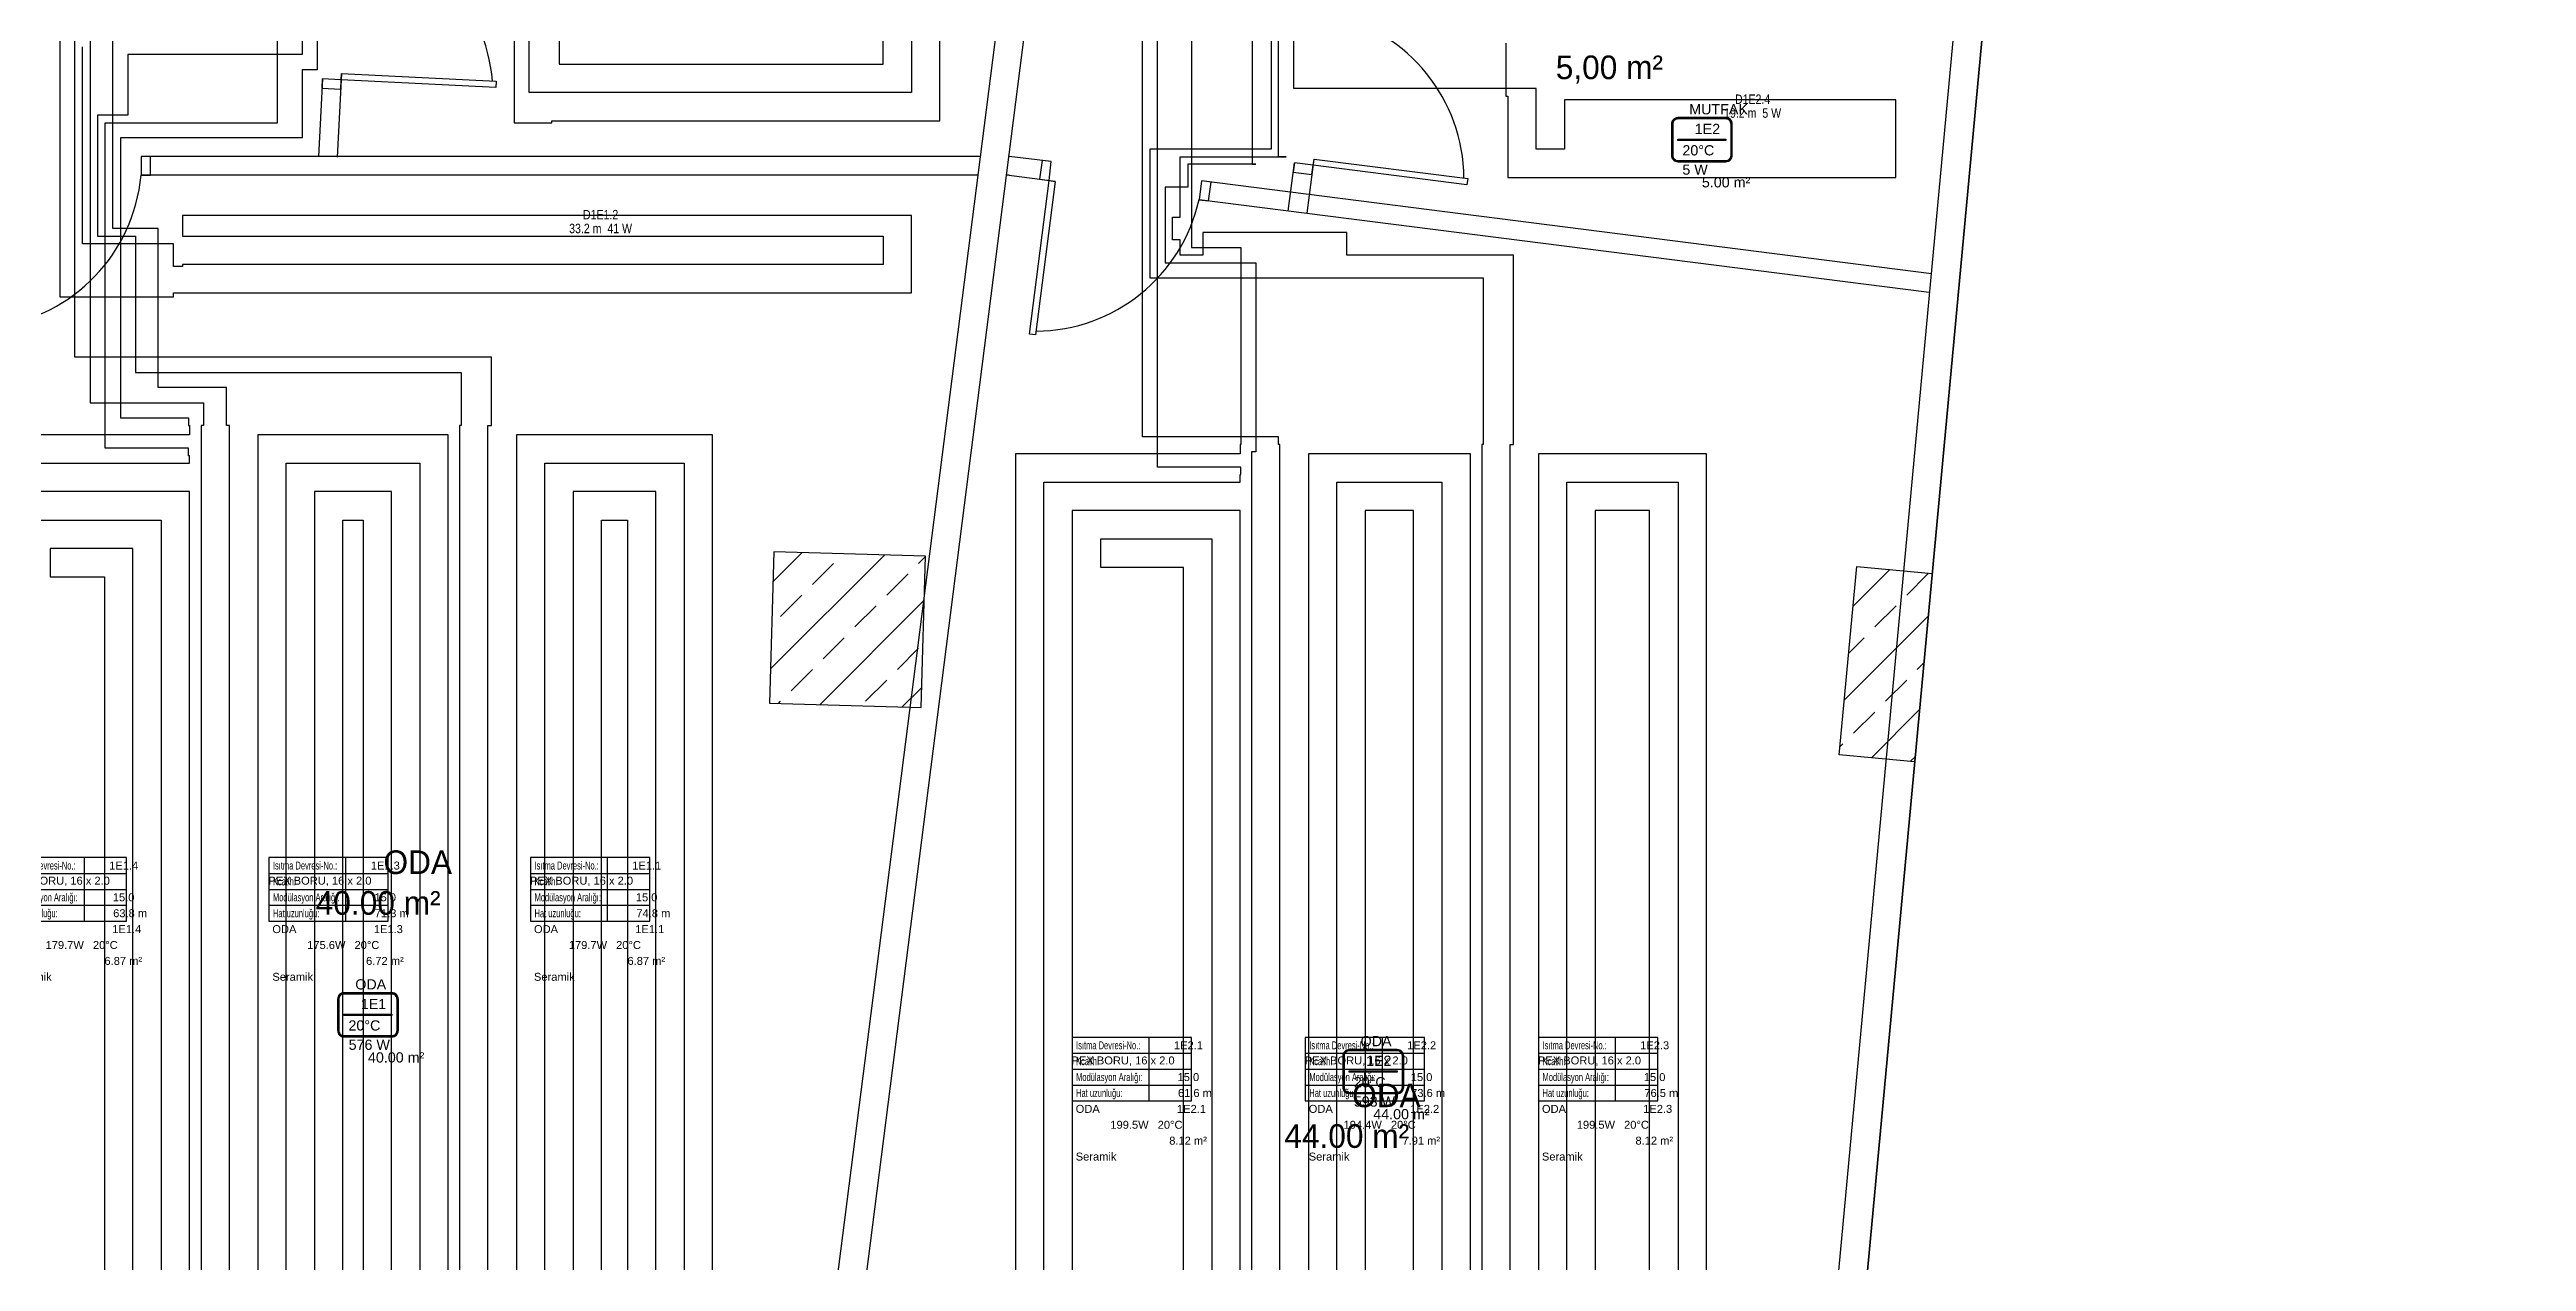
# Model space of a CAD drawing. Header units: centimetres. Extents: x 247996 to 315152, y -468471 to -440326.
# Drawn here: x 285535 to 286843, y -446903 to -446262 of the extents above; entities that cross this region are included whole.
import ezdxf
from ezdxf.enums import TextEntityAlignment as Align

# ---------------------------------------------------------------- set-up
doc = ezdxf.new("R2010")
doc.units = ezdxf.units.CM
for name, color, linetype in [('SCOTT-MKDU0', 50, 'Continuous'), ('SCOTT-MTY-ISIKAYBIMAHAL', 2, 'Continuous'), ('SCOTT-MTY-PEX-BORU', 1, 'Continuous'), ('SCOTT-MTY-RADYATÖR', 2, 'Continuous')]:
    doc.layers.add(name, color=color, linetype=linetype)
doc.styles.add('MtXpl_Comic_Sans_MS', font='comic.ttf')
doc.styles.add('MTYCAPLT', font='arial.ttf')
doc.styles.add('ROTAS', font='arial.ttf')

# ---------------------------------------------------------------- blocks, each defined once
blk = doc.blocks.new('MTY-ETIKET')
at = {"layer": 'SCOTT-MTY-RADYATÖR'}
for p, q in [((2.69, 0), (2.69, 8)), ((-7, 6), (8, 6)), ((-7, 4), (8, 4)), ((-7, 2), (8, 2))]:
    blk.add_line(p, q, dxfattribs=at)
blk.add_lwpolyline([(8, 0), (8, 8), (-7, 8), (-7, 0)], close=True, dxfattribs=at)
at = {"layer": 'SCOTT-MTY-RADYATÖR', "style": 'MTYCAPLT', "width": 0.65}
for s, p in [('Isıtma Devresi-No.:', (-6.5, 7)), ('Kcal/h:', (-6.5, 5)), ('Modülasyon Aralığı:', (-6.5, 3)), ('Hat uzunluğu:', (-6.5, 1))]:
    blk.add_text(s, height=1, rotation=360, dxfattribs=at).set_placement(p, align=Align.MIDDLE_LEFT)
for tag, p in [('NO1_001', (5.8, 6.5)), ('AR_001', (6.25, 2.5)), ('UZ_001', (6.31, 0.51))]:
    blk.add_attdef(tag, p, '', height=1, rotation=360, dxfattribs=at)
at = {"layer": 'SCOTT-MTY-RADYATÖR', "color": 2, "style": 'MTYCAPLT', "width": 0.65}
for tag, p in [('BORU_001', (-7.07, 4.59)), ('YER_001', (2.9, 4.5))]:
    blk.add_attdef(tag, p, '', height=1, dxfattribs=at)
blk = doc.blocks.new('MTY-RADYATOR MAHAL')
at = {"layer": 'SCOTT-MTY-ISIKAYBIMAHAL', "color": 2}
for points in [[(-35.7, 18.4), (-35.7, -18.4, 0.414214), (-28.2, -25.9), (28.2, -25.9, 0.414214), (35.7, -18.4), (35.7, 18.4, 0.414214), (28.2, 25.9), (-28.2, 25.9, 0.414214)], [(-34.2, 18.4), (-34.2, -18.4, 0.414214), (-28.2, -24.4), (28.2, -24.4, 0.414214), (34.2, -18.4), (34.2, 18.4, 0.414214), (28.2, 24.4), (-28.2, 24.4, 0.414214)]]:
    blk.add_lwpolyline(points, format="xyb", close=True, dxfattribs=at)
at = {"layer": 'SCOTT-MTY-ISIKAYBIMAHAL', "color": 4}
for points in [[(-35.2, 18.4), (-35.2, -18.4, 0.414214), (-28.2, -25.4), (28.2, -25.4, 0.414214), (35.2, -18.4), (35.2, 18.4, 0.414214), (28.2, 25.4), (-28.2, 25.4, 0.414214)], [(-34.7, 18.4), (-34.7, -18.4, 0.414214), (-28.2, -24.9), (28.2, -24.9, 0.414214), (34.7, -18.4), (34.7, 18.4, 0.414214), (28.2, 24.9), (-28.2, 24.9, 0.414214)]]:
    blk.add_lwpolyline(points, format="xyb", close=True, dxfattribs=at)
at = {"layer": 'SCOTT-MTY-ISIKAYBIMAHAL', "color": 2}
blk.add_lwpolyline([(-28.2, 0.8), (28.2, 0.8), (28.2, -0.8), (-28.2, -0.8)], close=True, dxfattribs=at)
at = {"layer": 'SCOTT-MTY-ISIKAYBIMAHAL', "color": 1, "style": 'MTYCAPLT', "width": 0.65}
for tag, p in [('MAHAL_001', (-14.9, 29.8)), ('NO_001', (-8.3, 6.7))]:
    blk.add_attdef(tag, p, '', height=12, rotation=360, dxfattribs=at)
at = {"layer": 'SCOTT-MTY-ISIKAYBIMAHAL', "color": 4, "style": 'MTYCAPLT', "width": 0.65}
for tag, p in [('DERECE_001', (-22.8, -18.5)), ('ISIKAYBI_001', (-22.7, -41.1))]:
    blk.add_attdef(tag, p, '', height=12, rotation=360, dxfattribs=at)
blk.add_attdef('ALAN', text='', height=12, rotation=360, dxfattribs=at).set_placement((0, -50), align=Align.MIDDLE_LEFT)

msp = doc.modelspace()

# ---------------------------------------------------------------- linework, layer by layer
at = {"layer": 'SCOTT-MKDU0', "color": 8, "ltscale": 0.03}
for p, q in [((286456, -447327.5), (286843.2, -443160.1)), ((286843.2, -443160.1), (286456, -447327.5)), ((286441.3, -447322.9), (286604.5, -445566.7)), ((285935.7, -447149.6), (286122.8, -445681.2)), ((285921.2, -447145), (286096.8, -445766.7)), ((285678.8, -446277.8), (285676.7, -446318.8)), ((285688.9, -446275), (285686.7, -446319.3)), ((286026.5, -446318.8), (285583.1, -446318.8)), ((286063.9, -446321.6), (286041.6, -446318.8)), ((286189.1, -446347.7), (286192.4, -446322.2)), ((286199, -446348.9), (286202.7, -446320.2)), ((286025.2, -446328.8), (285583.1, -446328.8)), ((286066, -446332), (286040.3, -446328.7)), ((286041.6, -446328.8), (286040.3, -446328.8)), ((286528.9, -446380.9), (286143.3, -446331.7)), ((286527.6, -446390.8), (286142, -446341.7)), ((285917.4, -446527.8), (285915.1, -446607.8)), ((285915.6, -446589.6), (285975.7, -446529.5)), ((285916.9, -446543.4), (285932.1, -446528.3)), ((285997.4, -446530.1), (285917.4, -446527.8)), ((285937.7, -446545.1), (285948.9, -446533.9)), ((285993.8, -446533.9), (285997.4, -446530.3)), ((285995.1, -446610.1), (285997.4, -446530.1)), ((285977, -446550.7), (285988.2, -446539.5)), ((286480.1, -446635.1), (286489.4, -446535.5)), ((286487.5, -446556.6), (286506.9, -446537.1)), ((286489.4, -446535.5), (286529.2, -446539.2)), ((286515.8, -446550.7), (286527, -446539.5)), ((286529.2, -446539.2), (286520, -446638.8)), ((285920.8, -446561.9), (285932.1, -446550.7)), ((285941.6, -446608.6), (285996.7, -446553.4)), ((285960.1, -446567.5), (285971.4, -446556.3)), ((286499, -446567.5), (286510.2, -446556.3)), ((285943.3, -446584.4), (285954.5, -446573.2)), ((286483, -446606), (286527.2, -446561.8)), ((286485.2, -446581.3), (286493.3, -446573.2)), ((285982.6, -446590), (285993.8, -446578.8)), ((286521.4, -446590), (286524.9, -446586.5)), ((285926.5, -446601.2), (285937.7, -446590)), ((285965.7, -446606.8), (285977, -446595.6)), ((285985.2, -446609.8), (285995.4, -446599.7)), ((286504.6, -446606.8), (286515.8, -446595.6)), ((285915.1, -446607.8), (285995.1, -446610.1)), ((285919.8, -446607.9), (285920.8, -446606.8)), ((286487.7, -446623.7), (286499, -446612.5)), ((286497.2, -446636.7), (286522.6, -446611.2)), ((286520, -446638.8), (286480.1, -446635.1)), ((286480.7, -446630.7), (286482.1, -446629.3)), ((286517.7, -446638.6), (286520.4, -446635.9))]:
    msp.add_line(p, q, dxfattribs=at)
for points in [[(285678.7, -446277.8), (285678.5, -446282.8), (285688.5, -446283.3), (285688.7, -446278.3), (285678.7, -446277.8)], [(285588.1, -446318.8), (285583.1, -446318.8), (285583.1, -446328.8), (285588.1, -446328.8), (285588.1, -446318.8)], [(286063.9, -446321.6), (286059, -446321), (286057.7, -446330.9), (286062.7, -446331.6), (286063.9, -446321.6)], [(286192.4, -446322.2), (286191.7, -446327.2), (286201.6, -446328.4), (286202.3, -446323.5), (286192.4, -446322.2)], [(286148.3, -446332.4), (286143.3, -446331.7), (286142, -446341.7), (286147, -446342.3), (286148.3, -446332.4)]]:
    msp.add_lwpolyline(points, dxfattribs=at)
for points in [[(285688.7, -446278.3), (285688.9, -446275), (285770.6, -446279.1), (285770.5, -446282.4)], [(286202.3, -446323.5), (286202.7, -446320.2), (286283.9, -446330.5), (286283.5, -446333.8)], [(286062.7, -446331.6), (286066, -446332), (286055.6, -446413.2), (286052.3, -446412.8)]]:
    msp.add_lwpolyline(points, close=True, dxfattribs=at)
for centre, start, end in [((285680.1, -446286.4), 4.7726, 81.7897), ((286193, -446330.9), 0.4121, 77.4292), ((285494.5, -446320.6), 277.6747, 354.6919), ((286055.2, -446322.3), 270.4121, 347.4292)]:
    msp.add_arc(centre, 88.9, start, end, dxfattribs=at)
at = {"layer": 'SCOTT-MTY-PEX-BORU'}
for points in [[(285766.3, -446965), (285766.3, -446466), (285766.3, -446461), (285768.1, -446461), (285768.1, -446425), (285548.1, -446425), (285548.1, -445893), (285560.1, -445893), (285560.1, -445877), (285664.1, -445877), (285664.1, -445801), (285660.1, -445801), (285660.1, -445737), (285684.1, -445737), (285684.1, -445755), (285700.1, -445755), (285700, -445750), (285700, -445738)], [(285726, -445738), (285726, -445745), (285698.1, -445745), (285698.1, -445933), (285676.1, -445933), (285676.1, -446273), (285668.1, -446273), (285668.1, -446309), (285572.1, -446309), (285572.1, -446457), (285608.1, -446457), (285608.1, -446461), (285608.7, -446461), (285608.7, -446466), (285475, -446466), (285475, -446980)], [(285490, -446965), (285490, -446481), (285608.7, -446481), (285608.7, -446477), (285608.1, -446477), (285608.1, -446473), (285564.1, -446473), (285564.1, -446301), (285655.1, -446301), (285655.1, -445795), (285730, -445795), (285730, -445738)], [(285716, -445738), (285716, -445757), (285716.1, -445757), (285690.1, -445757), (285690.1, -445873), (285556.1, -445873), (285556.1, -446449), (285616.1, -446449), (285616.1, -446461), (285614.7, -446461), (285614.7, -446466), (285614.7, -446980)], [(285696, -445738), (285696, -445750), (285696.1, -445745), (285668.1, -445745), (285668.1, -446265), (285576.1, -446265), (285576.1, -446297), (285560.1, -446297), (285560.1, -446361), (285580.1, -446361), (285580.1, -446433), (285752.1, -446433), (285752.1, -446461), (285751.3, -446461), (285751.3, -446466), (285751.3, -446980)], [(285629.7, -446965), (285629.7, -446466), (285629.7, -446461), (285628.1, -446461), (285628.1, -446441), (285592.1, -446441), (285592.1, -446357), (285568.1, -446357), (285568.1, -445881), (285694.1, -445881), (285694.1, -445797), (285720.1, -445797), (285720, -445797), (285720, -445738)], [(286160, -445738), (286160, -445750), (286138, -445750), (286138, -446367), (286164, -446367), (286164, -446471), (286163.7, -446471), (286163.7, -446476), (286045, -446476), (286045, -447160)], [(286060, -447145), (286060, -446491), (286163.7, -446491), (286163.7, -446487), (286164, -446487), (286164, -446483), (286120, -446483), (286120, -445767), (286164, -445767), (286164, -445755), (286164, -445750), (286164, -445738)], [(286184.7, -447145), (286184.7, -446476), (286184.7, -446471), (286184, -446471), (286184, -446467), (286112, -446467), (286112, -445831), (286176, -445831), (286174, -445831), (286174, -445738)], [(286180, -445738), (286180, -445750), (286180, -445755), (286180, -446315), (286116, -446315), (286116, -446383), (286292, -446383), (286292, -446471), (286291.3, -446471), (286291.3, -446476), (286291.3, -447160)], [(286170, -445738), (286170, -446323), (286172, -446323), (286136, -446323), (286136, -446335), (286124, -446335), (286124, -446375), (286172, -446375), (286172, -446475), (286169.7, -446475), (286169.7, -446476), (286169.7, -447160)], [(286306.3, -447145), (286306.3, -446476), (286306.3, -446471), (286308, -446471), (286308, -446371), (286220, -446371), (286220, -446359), (286144, -446359), (286144, -446371), (286132, -446371), (286132, -446363), (286128, -446363), (286128, -446351), (286132, -446351), (286132, -446319), (286188, -446319), (286184, -446319), (286184, -445738)], [(285540.1, -445897), (285540.1, -446393), (285600.1, -446393), (285600.1, -446391), (285605, -446391), (285990, -446391), (285990, -446350), (285605, -446350), (285605, -446361), (285975, -446361), (285975, -446376), (285605, -446376), (285605, -446377), (285600.1, -446377), (285600.1, -446365), (285552.1, -446365), (285552.1, -446261)], [(285780.1, -446213), (285780.1, -446301), (285800.1, -446301), (285800.1, -446300), (285804, -446300), (286005, -446300), (286005, -446095)], [(285804, -446095), (285804, -446270), (285975, -446270), (285975, -446125)], [(285990, -446110), (285990, -446285), (285804, -446285), (285800.1, -446285), (285788.1, -446285), (285788.1, -446253)], [(286304, -446259), (286304, -446287), (286305, -446287), (286305, -446289), (286305, -446330), (286510, -446330), (286510, -446289), (286335, -446289), (286335, -446315), (286320, -446315), (286320, -446289), (286320, -446287), (286320, -446283), (286192, -446283), (286192, -446191)], [(285745.3, -446980), (285745.3, -446466), (285644.7, -446466), (285644.7, -446950)], [(285885, -446980), (285885, -446466), (285781.3, -446466), (285781.3, -446950)], [(285659.7, -446935), (285659.7, -446481), (285730.3, -446481), (285730.3, -446965)], [(285796.3, -446935), (285796.3, -446481), (285870, -446481), (285870, -446965)], [(286285.3, -447160), (286285.3, -446476), (286199.7, -446476), (286199.7, -447130)], [(286410, -447160), (286410, -446476), (286321.3, -446476), (286321.3, -447130)], [(285608.7, -446980), (285608.7, -446496), (285505, -446496), (285505, -446950)], [(285715.3, -446950), (285715.3, -446496), (285674.7, -446496), (285674.7, -446920)], [(285855, -446950), (285855, -446496), (285811.3, -446496), (285811.3, -446920)], [(286214.7, -447115), (286214.7, -446491), (286270.3, -446491), (286270.3, -447145)], [(286336.3, -447115), (286336.3, -446491), (286395, -446491), (286395, -447145)], [(286163.7, -447160), (286163.7, -446506), (286075, -446506), (286075, -447130)], [(286255.3, -447130), (286255.3, -446506), (286229.7, -446506), (286229.7, -447115)], [(286380, -447130), (286380, -446506), (286351.3, -446506), (286351.3, -447115)], [(285520, -446935), (285520, -446511), (285593.7, -446511), (285593.7, -446965)], [(285689.7, -446920), (285689.7, -446511), (285700.3, -446511), (285700.3, -446935)], [(285826.3, -446920), (285826.3, -446511), (285840, -446511), (285840, -446935)], [(286133.7, -447130), (286133.7, -446536), (286090, -446536), (286090, -446521), (286148.7, -446521), (286148.7, -447145)], [(285578.7, -446950), (285578.7, -446526), (285535, -446526), (285535, -446541), (285563.7, -446541), (285563.7, -446935)]]:
    msp.add_lwpolyline(points, dxfattribs=at)

# ---------------------------------------------------------------- block references
at = {"layer": 'SCOTT-MTY-ISIKAYBIMAHAL'}
ref = msp.add_blockref('MTY-RADYATOR MAHAL', (286407.6, -446310), dxfattribs=dict(at, xscale=0.45, yscale=0.45))
ref.add_attrib('DERECE_001', '20%%DC', (286397.3, -446318.3), dxfattribs={"height": 5.4, "rotation": 360, "style": 'MTYCAPLT'})
ref.add_attrib('MAHAL_001', 'MUTFAK', (286400.9, -446296.6), dxfattribs={"height": 5.4, "rotation": 360, "style": 'MTYCAPLT'})
ref.add_attrib('ISIKAYBI_001', '5 W', (286397.3, -446328.5), dxfattribs={"height": 5.4, "rotation": 360, "style": 'MTYCAPLT'})
ref.add_attrib('NO_001', '1E2', (286403.8, -446307), dxfattribs={"height": 5.4, "rotation": 360, "style": 'MTYCAPLT'})
ref.add_attrib('ALAN', '5.00 m²', (286407.6, -446335.2), dxfattribs={"height": 5.4, "rotation": 360, "style": 'MTYCAPLT'})
ref = msp.add_blockref('MTY-RADYATOR MAHAL', (285702.9, -446772.5), dxfattribs=dict(at, xscale=0.45, yscale=0.45))
ref.add_attrib('DERECE_001', '20%%DC', (285692.6, -446780.8), dxfattribs={"height": 5.4, "rotation": 360, "style": 'MTYCAPLT'})
ref.add_attrib('MAHAL_001', 'ODA', (285696.2, -446759.1), dxfattribs={"height": 5.4, "rotation": 360, "style": 'MTYCAPLT'})
ref.add_attrib('ISIKAYBI_001', '576 W', (285692.7, -446791), dxfattribs={"height": 5.4, "rotation": 360, "style": 'MTYCAPLT'})
ref.add_attrib('NO_001', '1E1', (285699.1, -446769.5), dxfattribs={"height": 5.4, "rotation": 360, "style": 'MTYCAPLT'})
ref.add_attrib('ALAN', '40.00 m²', (285702.9, -446797.7), dxfattribs={"height": 5.4, "rotation": 360, "style": 'MTYCAPLT'})
ref = msp.add_blockref('MTY-RADYATOR MAHAL', (286234, -446802.5), dxfattribs=dict(at, xscale=0.45, yscale=0.45))
ref.add_attrib('DERECE_001', '20%%DC', (286223.7, -446810.8), dxfattribs={"height": 5.4, "rotation": 360, "style": 'MTYCAPLT'})
ref.add_attrib('MAHAL_001', 'ODA', (286227.3, -446789.1), dxfattribs={"height": 5.4, "rotation": 360, "style": 'MTYCAPLT'})
ref.add_attrib('ISIKAYBI_001', '593 W', (286223.7, -446821), dxfattribs={"height": 5.4, "rotation": 360, "style": 'MTYCAPLT'})
ref.add_attrib('NO_001', '1E2', (286230.2, -446799.5), dxfattribs={"height": 5.4, "rotation": 360, "style": 'MTYCAPLT'})
ref.add_attrib('ALAN', '44.00 m²', (286234, -446827.7), dxfattribs={"height": 5.4, "rotation": 360, "style": 'MTYCAPLT'})
at = {"layer": 'SCOTT-MTY-PEX-BORU'}
ref = msp.add_blockref('MTY-ETIKET', (285541.8, -446723), dxfattribs=dict(at, xscale=4.2, yscale=4.2))
ref.add_attrib('UZ_001', '63.8 m', (285568.3, -446720.9), dxfattribs={"height": 4.2, "rotation": 360, "style": 'MTYCAPLT'})
ref.add_attrib('AR_001', '15.0', (285568.1, -446712.5), dxfattribs={"height": 4.2, "rotation": 360, "style": 'MTYCAPLT'})
ref.add_attrib('NO1_001', '1E1.4', (285566.2, -446695.7), dxfattribs={"height": 4.2, "rotation": 360, "style": 'MTYCAPLT'})
ref.add_attrib('BORU_001', 'PEX BORU, 16 x 2.0', (285512.1, -446703.7), dxfattribs={"height": 4.2, "style": 'MTYCAPLT'})
ref.add_attrib('MAHAL_001', 'ODA', (285514.3, -446729.3), dxfattribs={"height": 4.2, "style": 'MTYCAPLT'})
ref.add_attrib('NO_001', '1E1.4', (285567.8, -446729.3), dxfattribs={"height": 4.2, "style": 'MTYCAPLT'})
ref.add_attrib('DERECE_001', '20°C', (285557.6, -446737.7), dxfattribs={"height": 4.2, "style": 'MTYCAPLT'})
ref.add_attrib('KCAL/H:_001', '179.7W', (285532.6, -446737.7), dxfattribs={"height": 4.2, "style": 'MTYCAPLT'})
ref.add_attrib('ALAN_001', '6.87 m²', (285563.7, -446746.1), dxfattribs={"height": 4.2, "style": 'MTYCAPLT'})
ref.add_attrib('MALZEMECINSI_001', 'Seramik', (285514.3, -446754.5), dxfattribs={"height": 4.2, "style": 'MTYCAPLT'})
ref = msp.add_blockref('MTY-ETIKET', (285680, -446723), dxfattribs=dict(at, xscale=4.2, yscale=4.2))
ref.add_attrib('UZ_001', '71.3 m', (285706.5, -446720.9), dxfattribs={"height": 4.2, "rotation": 360, "style": 'MTYCAPLT'})
ref.add_attrib('AR_001', '15.0', (285706.3, -446712.5), dxfattribs={"height": 4.2, "rotation": 360, "style": 'MTYCAPLT'})
ref.add_attrib('NO1_001', '1E1.3', (285704.4, -446695.7), dxfattribs={"height": 4.2, "rotation": 360, "style": 'MTYCAPLT'})
ref.add_attrib('BORU_001', 'PEX BORU, 16 x 2.0', (285650.3, -446703.7), dxfattribs={"height": 4.2, "style": 'MTYCAPLT'})
ref.add_attrib('MAHAL_001', 'ODA', (285652.4, -446729.3), dxfattribs={"height": 4.2, "style": 'MTYCAPLT'})
ref.add_attrib('NO_001', '1E1.3', (285706, -446729.3), dxfattribs={"height": 4.2, "style": 'MTYCAPLT'})
ref.add_attrib('DERECE_001', '20°C', (285695.8, -446737.7), dxfattribs={"height": 4.2, "style": 'MTYCAPLT'})
ref.add_attrib('KCAL/H:_001', '175.6W', (285670.8, -446737.7), dxfattribs={"height": 4.2, "style": 'MTYCAPLT'})
ref.add_attrib('ALAN_001', '6.72 m²', (285701.9, -446746.1), dxfattribs={"height": 4.2, "style": 'MTYCAPLT'})
ref.add_attrib('MALZEMECINSI_001', 'Seramik', (285652.4, -446754.5), dxfattribs={"height": 4.2, "style": 'MTYCAPLT'})
ref = msp.add_blockref('MTY-ETIKET', (285818.2, -446723), dxfattribs=dict(at, xscale=4.2, yscale=4.2))
ref.add_attrib('UZ_001', '74.8 m', (285844.7, -446720.9), dxfattribs={"height": 4.2, "rotation": 360, "style": 'MTYCAPLT'})
ref.add_attrib('AR_001', '15.0', (285844.4, -446712.5), dxfattribs={"height": 4.2, "rotation": 360, "style": 'MTYCAPLT'})
ref.add_attrib('NO1_001', '1E1.1', (285842.5, -446695.7), dxfattribs={"height": 4.2, "rotation": 360, "style": 'MTYCAPLT'})
ref.add_attrib('BORU_001', 'PEX BORU, 16 x 2.0', (285788.5, -446703.7), dxfattribs={"height": 4.2, "style": 'MTYCAPLT'})
ref.add_attrib('MAHAL_001', 'ODA', (285790.6, -446729.3), dxfattribs={"height": 4.2, "style": 'MTYCAPLT'})
ref.add_attrib('NO_001', '1E1.1', (285844.1, -446729.3), dxfattribs={"height": 4.2, "style": 'MTYCAPLT'})
ref.add_attrib('DERECE_001', '20°C', (285834, -446737.7), dxfattribs={"height": 4.2, "style": 'MTYCAPLT'})
ref.add_attrib('KCAL/H:_001', '179.7W', (285809, -446737.7), dxfattribs={"height": 4.2, "style": 'MTYCAPLT'})
ref.add_attrib('ALAN_001', '6.87 m²', (285840, -446746.1), dxfattribs={"height": 4.2, "style": 'MTYCAPLT'})
ref.add_attrib('MALZEMECINSI_001', 'Seramik', (285790.6, -446754.5), dxfattribs={"height": 4.2, "style": 'MTYCAPLT'})
ref = msp.add_blockref('MTY-ETIKET', (286104.3, -446818), dxfattribs=dict(at, xscale=4.2, yscale=4.2))
ref.add_attrib('UZ_001', '61.6 m', (286130.8, -446815.9), dxfattribs={"height": 4.2, "rotation": 360, "style": 'MTYCAPLT'})
ref.add_attrib('AR_001', '15.0', (286130.6, -446807.5), dxfattribs={"height": 4.2, "rotation": 360, "style": 'MTYCAPLT'})
ref.add_attrib('NO1_001', '1E2.1', (286128.7, -446790.7), dxfattribs={"height": 4.2, "rotation": 360, "style": 'MTYCAPLT'})
ref.add_attrib('BORU_001', 'PEX BORU, 16 x 2.0', (286074.6, -446798.7), dxfattribs={"height": 4.2, "style": 'MTYCAPLT'})
ref.add_attrib('MAHAL_001', 'ODA', (286076.8, -446824.3), dxfattribs={"height": 4.2, "style": 'MTYCAPLT'})
ref.add_attrib('NO_001', '1E2.1', (286130.3, -446824.3), dxfattribs={"height": 4.2, "style": 'MTYCAPLT'})
ref.add_attrib('DERECE_001', '20°C', (286120.1, -446832.7), dxfattribs={"height": 4.2, "style": 'MTYCAPLT'})
ref.add_attrib('KCAL/H:_001', '199.5W', (286095.1, -446832.7), dxfattribs={"height": 4.2, "style": 'MTYCAPLT'})
ref.add_attrib('ALAN_001', '8.12 m²', (286126.2, -446841.1), dxfattribs={"height": 4.2, "style": 'MTYCAPLT'})
ref.add_attrib('MALZEMECINSI_001', 'Seramik', (286076.8, -446849.5), dxfattribs={"height": 4.2, "style": 'MTYCAPLT'})
ref = msp.add_blockref('MTY-ETIKET', (286227.5, -446818), dxfattribs=dict(at, xscale=4.2, yscale=4.2))
ref.add_attrib('UZ_001', '73.6 m', (286254, -446815.9), dxfattribs={"height": 4.2, "rotation": 360, "style": 'MTYCAPLT'})
ref.add_attrib('AR_001', '15.0', (286253.8, -446807.5), dxfattribs={"height": 4.2, "rotation": 360, "style": 'MTYCAPLT'})
ref.add_attrib('NO1_001', '1E2.2', (286251.9, -446790.7), dxfattribs={"height": 4.2, "rotation": 360, "style": 'MTYCAPLT'})
ref.add_attrib('BORU_001', 'PEX BORU, 16 x 2.0', (286197.8, -446798.7), dxfattribs={"height": 4.2, "style": 'MTYCAPLT'})
ref.add_attrib('MAHAL_001', 'ODA', (286199.9, -446824.3), dxfattribs={"height": 4.2, "style": 'MTYCAPLT'})
ref.add_attrib('NO_001', '1E2.2', (286253.5, -446824.3), dxfattribs={"height": 4.2, "style": 'MTYCAPLT'})
ref.add_attrib('DERECE_001', '20°C', (286243.3, -446832.7), dxfattribs={"height": 4.2, "style": 'MTYCAPLT'})
ref.add_attrib('KCAL/H:_001', '194.4W', (286218.3, -446832.7), dxfattribs={"height": 4.2, "style": 'MTYCAPLT'})
ref.add_attrib('ALAN_001', '7.91 m²', (286249.4, -446841.1), dxfattribs={"height": 4.2, "style": 'MTYCAPLT'})
ref.add_attrib('MALZEMECINSI_001', 'Seramik', (286199.9, -446849.5), dxfattribs={"height": 4.2, "style": 'MTYCAPLT'})
ref = msp.add_blockref('MTY-ETIKET', (286350.7, -446818), dxfattribs=dict(at, xscale=4.2, yscale=4.2))
ref.add_attrib('UZ_001', '76.5 m', (286377.2, -446815.9), dxfattribs={"height": 4.2, "rotation": 360, "style": 'MTYCAPLT'})
ref.add_attrib('AR_001', '15.0', (286376.9, -446807.5), dxfattribs={"height": 4.2, "rotation": 360, "style": 'MTYCAPLT'})
ref.add_attrib('NO1_001', '1E2.3', (286375, -446790.7), dxfattribs={"height": 4.2, "rotation": 360, "style": 'MTYCAPLT'})
ref.add_attrib('BORU_001', 'PEX BORU, 16 x 2.0', (286321, -446798.7), dxfattribs={"height": 4.2, "style": 'MTYCAPLT'})
ref.add_attrib('MAHAL_001', 'ODA', (286323.1, -446824.3), dxfattribs={"height": 4.2, "style": 'MTYCAPLT'})
ref.add_attrib('NO_001', '1E2.3', (286376.6, -446824.3), dxfattribs={"height": 4.2, "style": 'MTYCAPLT'})
ref.add_attrib('DERECE_001', '20°C', (286366.5, -446832.7), dxfattribs={"height": 4.2, "style": 'MTYCAPLT'})
ref.add_attrib('KCAL/H:_001', '199.5W', (286341.5, -446832.7), dxfattribs={"height": 4.2, "style": 'MTYCAPLT'})
ref.add_attrib('ALAN_001', '8.12 m²', (286372.5, -446841.1), dxfattribs={"height": 4.2, "style": 'MTYCAPLT'})
ref.add_attrib('MALZEMECINSI_001', 'Seramik', (286323.1, -446849.5), dxfattribs={"height": 4.2, "style": 'MTYCAPLT'})

# ---------------------------------------------------------------- texts
at = {"layer": 'SCOTT-MKDU0', "color": 8, "ltscale": 0.03, "style": 'MtXpl_Comic_Sans_MS'}
msp.add_text('5,00 m²', height=12.5, rotation=360, dxfattribs=at).set_placement((286330.4, -446278))
for s, p in [('ODA', (285711.1, -446698.1)), ('40.00 m²', (285675.3, -446719.6)), ('ODA', (286222.8, -446821.3)), ('44.00 m²', (286187, -446842.8))]:
    msp.add_text(s, height=12.5, dxfattribs=at).set_placement(p)
at = {"layer": 'SCOTT-MTY-PEX-BORU', "style": 'ROTAS', "width": 0.8}
for s, p in [('D1E2.4', (286434.4, -446288.6)), ('19.2 m  5 W', (286434.4, -446295.9)), ('D1E1.2', (285825.8, -446349.6)), ('33.2 m  41 W', (285825.8, -446356.9))]:
    msp.add_text(s, height=5, dxfattribs=at).set_placement(p, align=Align.MIDDLE_CENTER)

doc.saveas('drawing.dxf')
